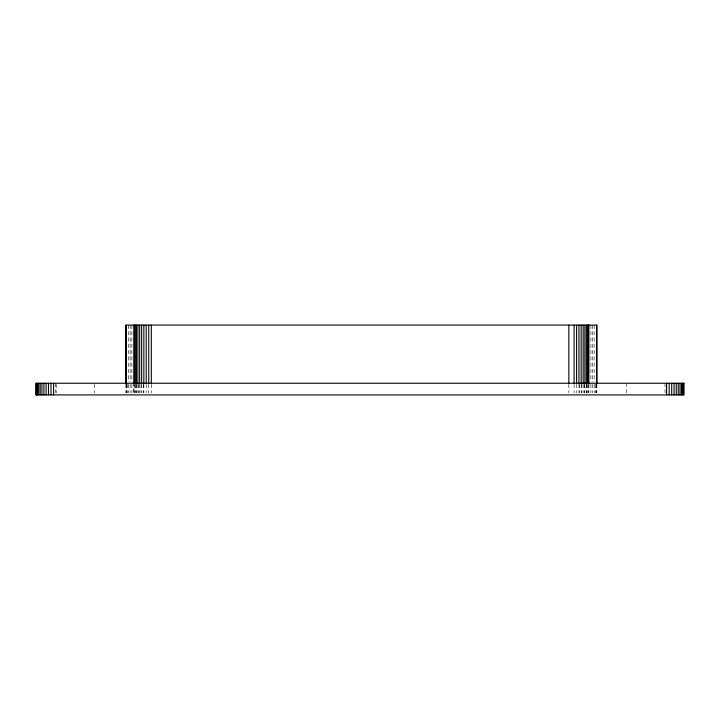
<?xml version="1.0" encoding="UTF-8"?>
<svg xmlns="http://www.w3.org/2000/svg" width="720" height="720" viewBox="0 0 720 720"><rect width="100%" height="100%" fill="white"/><g stroke="black" fill="none" stroke-linecap="round" stroke-linejoin="round"><path stroke-width="0.54" stroke-dasharray="3.6 2.7" d="M665.028 383.247L665.028 392.796M626.463 383.247L626.463 392.796M596.853 384.309L596.853 392.796M596.673 384.309L596.673 392.796M596.16 384.309L596.16 392.796M595.314 384.309L595.314 392.796M594.144 325.089L594.144 382.131M594.144 384.309L594.144 392.796M592.668 325.089L592.668 382.131M592.668 384.309L592.668 392.796M590.931 325.089L590.931 382.131M590.931 384.309L590.931 392.796M588.942 384.309L588.897 392.796M588.384 384.309L588.384 392.796M587.538 384.309L587.538 392.796M586.737 384.309L586.737 392.796M586.368 384.309L586.368 392.796M584.892 384.309L584.892 392.796M584.37 384.309L584.37 392.796M583.155 384.309L583.155 392.796M581.868 384.309L581.868 392.796M581.166 384.309L581.166 392.796M579.267 384.309L579.267 392.796M578.961 384.309L578.961 392.796M576.594 384.309L576.594 392.796M574.092 384.309L574.092 392.796M568.854 384.309L568.854 392.796M151.317 384.309L151.317 392.796M148.725 384.309L148.725 392.796M146.214 384.309L146.214 392.796M143.847 384.309L143.847 392.796M143.541 384.309L143.541 392.796M141.651 384.309L141.651 392.796M140.949 384.309L140.949 392.796M139.662 384.309L139.662 392.796M138.447 384.309L138.447 392.796M137.916 384.309L137.916 392.796M136.449 384.309L136.449 392.796M136.071 384.309L136.071 392.796M135.279 384.309L135.279 392.796M134.424 384.309L134.424 392.796M131.886 325.089L131.886 382.131M131.886 384.309L131.886 392.796M130.14 325.089L130.14 382.131M130.14 384.309L130.14 392.796M128.673 325.089L128.673 382.131M128.673 384.309L128.673 392.796M127.503 384.309L127.503 392.796M126.648 384.309L126.648 392.796M126.135 384.309L126.135 392.796M125.964 384.309L125.964 392.796M94.248 384.309L94.248 392.796M56.214 384.309L56.214 392.796M55.683 383.247L55.683 392.796M133.911 392.796L133.911 384.309L133.875 392.796"/><path stroke-width="1.08" d="M683.487 383.247L683.487 394.911M682.632 383.247L682.632 394.911M681.462 383.247L681.462 394.911M679.995 383.247L679.995 394.911M678.249 383.247L678.249 394.911M676.26 383.247L676.26 394.911M674.064 383.247L674.064 394.911M671.697 383.247L671.697 394.911M669.186 383.247L669.186 394.911M666.594 383.247L666.594 394.911M596.853 383.247L596.853 325.089L125.964 325.089L125.964 383.247M596.673 325.089L596.673 383.247M588.897 325.089L588.897 383.247M588.384 325.089L588.384 383.247M587.538 325.089L587.538 383.247M586.368 325.089L586.368 383.247M584.892 325.089L584.892 383.247M583.155 325.089L583.155 383.247M581.166 325.089L581.166 383.247M578.961 325.089L578.961 383.247M576.594 325.089L576.594 383.247M574.092 325.089L574.092 383.247M568.854 325.089L568.854 383.247M151.317 325.089L151.317 383.247M148.725 325.089L148.725 383.247M146.214 325.089L146.214 383.247M143.847 325.089L143.847 383.247M141.651 325.089L141.651 383.247M139.662 325.089L139.662 383.247M137.916 325.089L137.916 383.247M136.449 325.089L136.449 383.247M135.279 325.089L135.279 383.247M134.424 325.089L134.424 383.247M133.911 325.089L133.911 383.247M126.135 325.089L126.135 383.247M53.577 383.247L53.577 394.911M50.985 383.247L50.985 394.911M48.483 383.247L48.483 394.911M46.107 383.247L46.107 394.911M43.911 383.247L43.911 394.911M41.922 383.247L41.922 394.911M40.176 383.247L40.176 394.911M38.709 383.247L38.709 394.911M37.539 383.247L37.539 394.911M36.693 383.247L36.693 394.911M36.171 383.247L36.171 394.911M684 383.247L36 383.247L36 394.911L684 394.911L684 383.247"/></g></svg>
